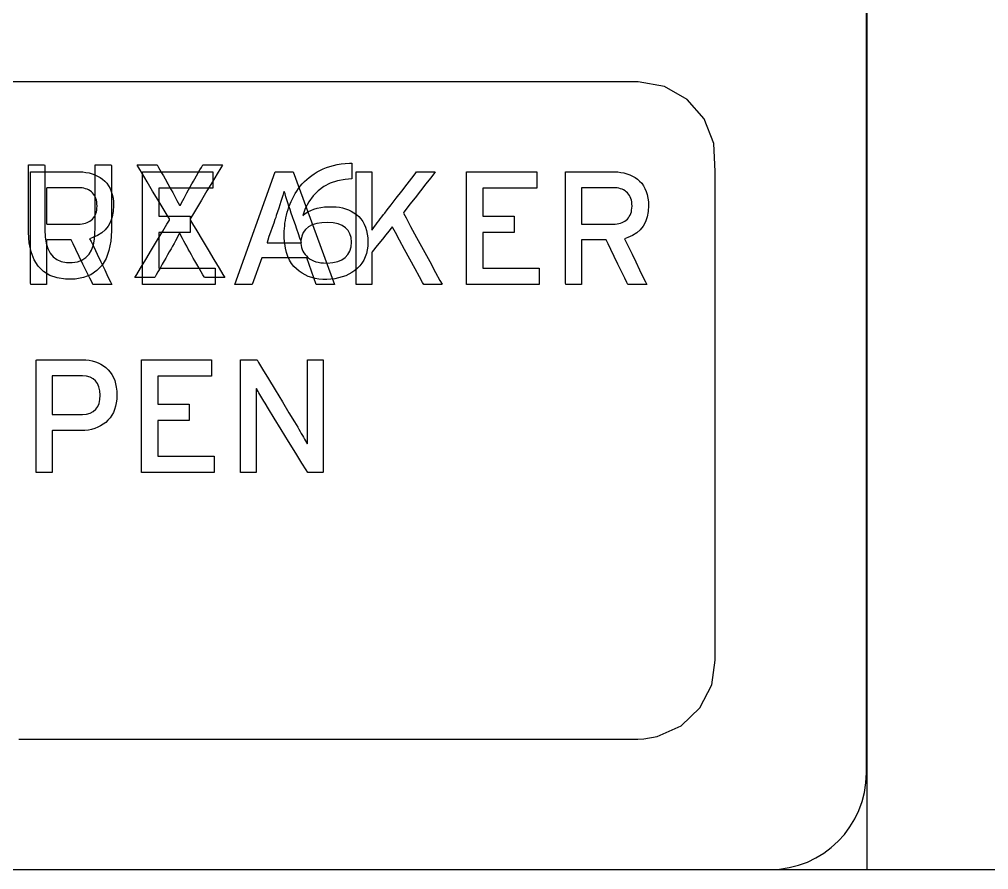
# Model space of a CAD drawing. Extents: x 1 to 47.7, y 0.2 to 35.
# Drawn here: x 17.438 to 18.44, y 8.999 to 9.879 of the extents above; entities that cross this region are included whole.
import ezdxf

# ---------------------------------------------------------------- set-up
doc = ezdxf.new("R2010")
doc.units = 0
doc.header["$MEASUREMENT"] = 0
doc.layers.add('4_2__4U__FRONT_PANEL_W_24_', color=7, linetype='CONTINUOUS')
doc.layers.add('5_1___24__TARGET_LEDS___12', color=7, linetype='CONTINUOUS')

msp = doc.modelspace()

# ---------------------------------------------------------------- linework, layer by layer
at = {"layer": '4_2__4U__FRONT_PANEL_W_24_'}
for points in [[(17.4155, 8.9994), (17.4528, 8.9994), (17.4892, 8.9994), (17.5248, 8.9994), (17.5597, 8.9994), (17.5938, 8.9994), (17.627, 8.9994), (17.6595, 8.9994), (17.6911, 8.9994), (17.7218, 8.9994), (17.7518, 8.9994), (17.7809, 8.9994), (17.8091, 8.9994), (17.8364, 8.9994), (17.8629, 8.9994), (17.8885, 8.9994), (17.9131, 8.9994), (17.9369, 8.9994), (17.9598, 8.9994), (17.9817, 8.9994), (18.0027, 8.9994), (18.0228, 8.9994), (18.0419, 8.9994), (18.0601, 8.9994), (18.0773, 8.9994), (18.0935, 8.9994), (18.1087, 8.9994), (18.123, 8.9994), (18.1362, 8.9994), (18.1485, 8.9994), (18.1597, 8.9994), (18.1699, 8.9994), (18.179, 8.9994), (18.1871, 8.9994), (18.1942, 8.9994), (18.2002, 8.9994), (18.2051, 8.9994), (18.2089, 8.9994), (18.2117, 8.9994), (18.2134, 8.9994), (18.2139, 8.9994), (18.2241, 8.9999), (18.234, 9.0014), (18.2436, 9.0039), (18.2528, 9.0072), (18.2615, 9.0115), (18.2698, 9.0165), (18.2775, 9.0222), (18.2846, 9.0287), (18.2911, 9.0358), (18.2968, 9.0435), (18.3018, 9.0518), (18.306, 9.0605), (18.3094, 9.0697), (18.3119, 9.0793), (18.3134, 9.0892), (18.3139, 9.0994), (18.3139, 9.1003), (18.3139, 9.1032), (18.3139, 9.1079), (18.3139, 9.1145), (18.3139, 9.1229), (18.3139, 9.1331), (18.3139, 9.145), (18.3139, 9.1586), (18.3139, 9.174), (18.3139, 9.1909), (18.3139, 9.2096), (18.3139, 9.2298), (18.3139, 9.2516), (18.3139, 9.2749), (18.3139, 9.2997), (18.3139, 9.3261), (18.3139, 9.3538), (18.3139, 9.383), (18.3139, 9.4136), (18.3139, 9.4455), (18.3139, 9.4788), (18.3139, 9.5133), (18.3139, 9.5491), (18.3139, 9.5862), (18.3139, 9.6245), (18.3139, 9.6639), (18.3139, 9.7045), (18.3139, 9.7462), (18.3139, 9.789), (18.3139, 9.8329), (18.3139, 9.8778), (18.3139, 9.9236)], [(17.4372, 9.1344), (17.6439, 9.1344), (17.741, 9.1344), (17.8306, 9.1344), (17.9101, 9.1344), (17.9771, 9.1344), (18.0289, 9.1344), (18.0632, 9.1344), (18.0773, 9.1344), (18.0837, 9.1347), (18.0975, 9.137), (18.1223, 9.1481), (18.1417, 9.1666), (18.154, 9.1906), (18.1575, 9.2159), (18.1575, 9.2253), (18.1575, 9.2424), (18.1575, 9.2957), (18.1575, 9.3676), (18.1575, 9.4501), (18.1575, 9.6138), (18.1575, 9.6788), (18.1575, 9.7216), (18.1559, 9.7505), (18.146, 9.7759), (18.1284, 9.7961), (18.1051, 9.8096), (18.0776, 9.8144), (18.0776, 9.8144), (18.0665, 9.8144), (18.0349, 9.8144), (17.9854, 9.8144), (17.9205, 9.8144), (17.8426, 9.8144), (17.7544, 9.8144), (17.5566, 9.8144), (17.3474, 9.8144)], [(17.5649, 9.6045), (17.5649, 9.7212), (17.6377, 9.7212), (17.6377, 9.7042), (17.5818, 9.7042), (17.5818, 9.6753), (17.6143, 9.6753), (17.6143, 9.6583), (17.5818, 9.6583), (17.5818, 9.6215), (17.6401, 9.6215), (17.6401, 9.6045), (17.5649, 9.6045)], [(17.7447, 9.6045), (17.735, 9.6322), (17.6883, 9.6322), (17.6786, 9.6045), (17.6604, 9.6045), (17.7024, 9.7212), (17.721, 9.7212), (17.7635, 9.6045), (17.7447, 9.6045)], [(17.9002, 9.6045), (17.9002, 9.7212), (17.973, 9.7212), (17.973, 9.7042), (17.9171, 9.7042), (17.9171, 9.6753), (17.9495, 9.6753), (17.9495, 9.6583), (17.9171, 9.6583), (17.9171, 9.6215), (17.9754, 9.6215), (17.9754, 9.6045), (17.9002, 9.6045)], [(17.5638, 9.4101), (17.5638, 9.5267), (17.6365, 9.5267), (17.6365, 9.5098), (17.5807, 9.5098), (17.5807, 9.4808), (17.6131, 9.4808), (17.6131, 9.4639), (17.5807, 9.4639), (17.5807, 9.427), (17.639, 9.427), (17.639, 9.4101), (17.5638, 9.4101)]]:
    msp.add_lwpolyline(points, dxfattribs=at)
for points in [[(17.5351, 9.6863), (17.5347, 9.6801), (17.5336, 9.6745), (17.5319, 9.6695), (17.5295, 9.6651), (17.5265, 9.6612), (17.5229, 9.658), (17.5186, 9.6553), (17.5137, 9.6532), (17.5103, 9.652), (17.5118, 9.649), (17.5145, 9.6435), (17.518, 9.6361), (17.5219, 9.628), (17.5259, 9.6199), (17.5293, 9.6127), (17.5319, 9.6073), (17.5332, 9.6047), (17.5329, 9.6045), (17.5313, 9.6045), (17.5287, 9.6045), (17.5255, 9.6045), (17.5221, 9.6045), (17.5189, 9.6045), (17.5162, 9.6045), (17.5143, 9.6045), (17.5137, 9.6046), (17.5128, 9.6066), (17.5104, 9.6113), (17.5072, 9.618), (17.5034, 9.6258), (17.4996, 9.6337), (17.4961, 9.641), (17.4933, 9.6468), (17.4916, 9.6502), (17.4912, 9.6507), (17.4894, 9.6507), (17.4864, 9.6507), (17.4824, 9.6507), (17.478, 9.6507), (17.4737, 9.6507), (17.4699, 9.6507), (17.4671, 9.6507), (17.4659, 9.6507), (17.4658, 9.6495), (17.4658, 9.6454), (17.4658, 9.6392), (17.4658, 9.6316), (17.4658, 9.6236), (17.4658, 9.6161), (17.4658, 9.6098), (17.4658, 9.6057), (17.4658, 9.6045), (17.465, 9.6045), (17.4632, 9.6045), (17.4607, 9.6045), (17.4579, 9.6045), (17.4551, 9.6045), (17.4525, 9.6045), (17.4505, 9.6045), (17.4494, 9.6045), (17.4493, 9.6059), (17.4493, 9.6144), (17.4493, 9.629), (17.4493, 9.6474), (17.4493, 9.6674), (17.4493, 9.687), (17.4493, 9.704), (17.4493, 9.716), (17.4493, 9.7211), (17.4508, 9.7212), (17.4555, 9.7212), (17.4623, 9.7212), (17.4705, 9.7212), (17.4791, 9.7212), (17.4871, 9.7212), (17.4936, 9.7212), (17.4978, 9.7212), (17.4998, 9.7211), (17.5032, 9.721), (17.5065, 9.7206), (17.5097, 9.72), (17.5128, 9.7191), (17.5157, 9.7181), (17.5184, 9.7168), (17.5211, 9.7153), (17.5236, 9.7135), (17.526, 9.7115), (17.5281, 9.7093), (17.5299, 9.7068), (17.5315, 9.704), (17.5327, 9.701), (17.5337, 9.6977), (17.5345, 9.6941), (17.5349, 9.6903)], [(17.8559, 9.6045), (17.8547, 9.6067), (17.8515, 9.6125), (17.847, 9.6209), (17.8416, 9.6308), (17.8361, 9.641), (17.8309, 9.6505), (17.8267, 9.6583), (17.824, 9.6632), (17.8233, 9.6642), (17.8222, 9.6628), (17.8198, 9.6599), (17.8167, 9.656), (17.8132, 9.6516), (17.8096, 9.6472), (17.8064, 9.6432), (17.8039, 9.6401), (17.8026, 9.6384), (17.8024, 9.6378), (17.8024, 9.6353), (17.8024, 9.6311), (17.8024, 9.6259), (17.8024, 9.6201), (17.8024, 9.6145), (17.8024, 9.6096), (17.8024, 9.6061), (17.8024, 9.6046), (17.802, 9.6045), (17.8005, 9.6045), (17.7983, 9.6045), (17.7956, 9.6045), (17.7928, 9.6045), (17.7901, 9.6045), (17.7879, 9.6045), (17.7865, 9.6045), (17.786, 9.6046), (17.786, 9.61), (17.786, 9.6222), (17.786, 9.6391), (17.786, 9.6586), (17.786, 9.6784), (17.786, 9.6967), (17.786, 9.7111), (17.786, 9.7197), (17.7861, 9.7212), (17.7872, 9.7212), (17.7891, 9.7212), (17.7916, 9.7212), (17.7944, 9.7212), (17.7972, 9.7212), (17.7996, 9.7212), (17.8015, 9.7212), (17.8024, 9.7212), (17.8024, 9.7204), (17.8024, 9.7171), (17.8024, 9.7119), (17.8024, 9.7056), (17.8024, 9.6987), (17.8024, 9.6921), (17.8024, 9.6865), (17.8024, 9.6826), (17.8024, 9.6812), (17.8024, 9.6787), (17.8024, 9.6763), (17.8024, 9.6738), (17.8024, 9.6714), (17.8023, 9.6691), (17.8023, 9.6667), (17.8022, 9.6644), (17.8021, 9.6621), (17.8024, 9.661), (17.8037, 9.6627), (17.805, 9.6645), (17.8064, 9.6664), (17.8079, 9.6684), (17.8094, 9.6704), (17.811, 9.6725), (17.8127, 9.6747), (17.8144, 9.677), (17.8156, 9.6785), (17.8181, 9.6817), (17.8222, 9.687), (17.8274, 9.6938), (17.8331, 9.7012), (17.8387, 9.7084), (17.8435, 9.7146), (17.847, 9.7191), (17.8486, 9.7211), (17.8491, 9.7212), (17.8509, 9.7212), (17.8535, 9.7212), (17.8566, 9.7212), (17.8599, 9.7212), (17.863, 9.7212), (17.8656, 9.7212), (17.8673, 9.7212), (17.8678, 9.7211), (17.8663, 9.7192), (17.8628, 9.7147), (17.858, 9.7086), (17.8525, 9.7016), (17.8469, 9.6943), (17.8417, 9.6877), (17.8376, 9.6825), (17.8352, 9.6794), (17.835, 9.6783), (17.8376, 9.6735), (17.8424, 9.6647), (17.8486, 9.6534), (17.8554, 9.6408), (17.8622, 9.6283), (17.8682, 9.6172), (17.8727, 9.6089), (17.875, 9.6048), (17.8747, 9.6045), (17.8732, 9.6045), (17.8707, 9.6045), (17.8676, 9.6045), (17.8643, 9.6045), (17.8611, 9.6045), (17.8584, 9.6045), (17.8566, 9.6045)], [(18.0885, 9.6863), (18.088, 9.6801), (18.087, 9.6745), (18.0853, 9.6695), (18.0829, 9.6651), (18.0799, 9.6612), (18.0763, 9.658), (18.072, 9.6553), (18.0671, 9.6532), (18.0637, 9.652), (18.0651, 9.649), (18.0678, 9.6435), (18.0714, 9.6361), (18.0753, 9.628), (18.0792, 9.6199), (18.0827, 9.6127), (18.0853, 9.6073), (18.0866, 9.6047), (18.0863, 9.6045), (18.0846, 9.6045), (18.0821, 9.6045), (18.0789, 9.6045), (18.0755, 9.6045), (18.0723, 9.6045), (18.0696, 9.6045), (18.0677, 9.6045), (18.0671, 9.6046), (18.0661, 9.6066), (18.0638, 9.6113), (18.0606, 9.618), (18.0568, 9.6258), (18.053, 9.6337), (18.0494, 9.641), (18.0467, 9.6468), (18.045, 9.6502), (18.0446, 9.6507), (18.0428, 9.6507), (18.0397, 9.6507), (18.0358, 9.6507), (18.0314, 9.6507), (18.0271, 9.6507), (18.0233, 9.6507), (18.0205, 9.6507), (18.0193, 9.6507), (18.0192, 9.6495), (18.0192, 9.6454), (18.0192, 9.6392), (18.0192, 9.6316), (18.0192, 9.6236), (18.0192, 9.6161), (18.0192, 9.6098), (18.0192, 9.6057), (18.0192, 9.6045), (18.0184, 9.6045), (18.0166, 9.6045), (18.0141, 9.6045), (18.0113, 9.6045), (18.0085, 9.6045), (18.0059, 9.6045), (18.0039, 9.6045), (18.0028, 9.6045), (18.0026, 9.6059), (18.0026, 9.6144), (18.0026, 9.629), (18.0026, 9.6474), (18.0026, 9.6674), (18.0026, 9.687), (18.0026, 9.704), (18.0026, 9.716), (18.0026, 9.7211), (18.0042, 9.7212), (18.0088, 9.7212), (18.0157, 9.7212), (18.0239, 9.7212), (18.0325, 9.7212), (18.0405, 9.7212), (18.047, 9.7212), (18.0512, 9.7212), (18.0531, 9.7211), (18.0566, 9.721), (18.0599, 9.7206), (18.0631, 9.72), (18.0661, 9.7191), (18.069, 9.7181), (18.0718, 9.7168), (18.0745, 9.7153), (18.077, 9.7135), (18.0793, 9.7115), (18.0814, 9.7093), (18.0833, 9.7068), (18.0848, 9.704), (18.0861, 9.701), (18.0871, 9.6977), (18.0879, 9.6941), (18.0883, 9.6903)], [(17.518, 9.6858), (17.5179, 9.688), (17.5177, 9.69), (17.5173, 9.6919), (17.5168, 9.6936), (17.5161, 9.6953), (17.5153, 9.6968), (17.5144, 9.6981), (17.5133, 9.6993), (17.5121, 9.7005), (17.5108, 9.7015), (17.5093, 9.7024), (17.5078, 9.7031), (17.5061, 9.7037), (17.5044, 9.7042), (17.5025, 9.7045), (17.5006, 9.7047), (17.4988, 9.7047), (17.4971, 9.7047), (17.4935, 9.7047), (17.4885, 9.7047), (17.4827, 9.7047), (17.477, 9.7047), (17.4718, 9.7047), (17.4679, 9.7047), (17.4659, 9.7047), (17.4658, 9.704), (17.4658, 9.7007), (17.4658, 9.6955), (17.4658, 9.6893), (17.4658, 9.6826), (17.4658, 9.6763), (17.4658, 9.6711), (17.4658, 9.6679), (17.4659, 9.6671), (17.4679, 9.6671), (17.4718, 9.6671), (17.477, 9.6671), (17.4827, 9.6671), (17.4885, 9.6671), (17.4935, 9.6671), (17.4971, 9.6671), (17.4988, 9.6671), (17.5005, 9.6672), (17.5025, 9.6673), (17.5043, 9.6676), (17.506, 9.6681), (17.5077, 9.6687), (17.5092, 9.6694), (17.5106, 9.6702), (17.5119, 9.6712), (17.5132, 9.6722), (17.5143, 9.6735), (17.5152, 9.6748), (17.5161, 9.6763), (17.5167, 9.6779), (17.5173, 9.6797), (17.5177, 9.6816), (17.5179, 9.6836)], [(17.7202, 9.6747), (17.7189, 9.6785), (17.7177, 9.6822), (17.7165, 9.6857), (17.7154, 9.6891), (17.7144, 9.6923), (17.7134, 9.6954), (17.7125, 9.6983), (17.7116, 9.701), (17.7108, 9.6994), (17.71, 9.6966), (17.7091, 9.6936), (17.7081, 9.6904), (17.7071, 9.6871), (17.7059, 9.6836), (17.7047, 9.6799), (17.7034, 9.6761), (17.7028, 9.6741), (17.702, 9.6719), (17.7007, 9.6682), (17.6991, 9.6636), (17.6974, 9.6587), (17.6958, 9.6542), (17.6946, 9.6505), (17.6938, 9.6482), (17.6939, 9.6478), (17.6964, 9.6478), (17.7011, 9.6478), (17.7071, 9.6478), (17.7136, 9.6478), (17.7199, 9.6478), (17.7252, 9.6478), (17.7286, 9.6478), (17.7296, 9.6479), (17.7291, 9.6494), (17.7279, 9.6526), (17.7264, 9.6569), (17.7248, 9.6617), (17.7231, 9.6665), (17.7216, 9.6707), (17.7206, 9.6736)], [(18.0714, 9.6858), (18.0713, 9.688), (18.0711, 9.69), (18.0707, 9.6919), (18.0702, 9.6936), (18.0695, 9.6953), (18.0687, 9.6968), (18.0678, 9.6981), (18.0667, 9.6993), (18.0655, 9.7005), (18.0642, 9.7015), (18.0627, 9.7024), (18.0612, 9.7031), (18.0595, 9.7037), (18.0578, 9.7042), (18.0559, 9.7045), (18.0539, 9.7047), (18.0522, 9.7047), (18.0505, 9.7047), (18.0469, 9.7047), (18.0418, 9.7047), (18.0361, 9.7047), (18.0303, 9.7047), (18.0252, 9.7047), (18.0213, 9.7047), (18.0193, 9.7047), (18.0192, 9.704), (18.0192, 9.7007), (18.0192, 9.6955), (18.0192, 9.6893), (18.0192, 9.6826), (18.0192, 9.6763), (18.0192, 9.6711), (18.0192, 9.6679), (18.0193, 9.6671), (18.0213, 9.6671), (18.0252, 9.6671), (18.0303, 9.6671), (18.0361, 9.6671), (18.0418, 9.6671), (18.0469, 9.6671), (18.0505, 9.6671), (18.0522, 9.6671), (18.0539, 9.6672), (18.0559, 9.6673), (18.0577, 9.6676), (18.0594, 9.6681), (18.0611, 9.6687), (18.0626, 9.6694), (18.064, 9.6702), (18.0653, 9.6712), (18.0666, 9.6722), (18.0677, 9.6735), (18.0686, 9.6748), (18.0694, 9.6763), (18.0701, 9.6779), (18.0707, 9.6797), (18.071, 9.6816), (18.0713, 9.6836)], [(17.5385, 9.4902), (17.5383, 9.4861), (17.5379, 9.4823), (17.5372, 9.4787), (17.5361, 9.4753), (17.5349, 9.4722), (17.5333, 9.4693), (17.5315, 9.4666), (17.5293, 9.4642), (17.527, 9.462), (17.5244, 9.46), (17.5217, 9.4583), (17.5188, 9.4569), (17.5157, 9.4557), (17.5124, 9.4548), (17.509, 9.4541), (17.5053, 9.4537), (17.5015, 9.4536), (17.5002, 9.4536), (17.4974, 9.4536), (17.4933, 9.4536), (17.4883, 9.4536), (17.4832, 9.4536), (17.4784, 9.4536), (17.4745, 9.4536), (17.472, 9.4536), (17.4715, 9.4534), (17.4715, 9.4507), (17.4715, 9.4456), (17.4715, 9.4389), (17.4715, 9.4314), (17.4715, 9.4239), (17.4715, 9.4174), (17.4715, 9.4125), (17.4715, 9.4102), (17.4711, 9.4101), (17.4697, 9.4101), (17.4674, 9.4101), (17.4647, 9.4101), (17.4618, 9.4101), (17.4591, 9.4101), (17.4568, 9.4101), (17.4553, 9.4101), (17.455, 9.4103), (17.455, 9.4166), (17.455, 9.4296), (17.455, 9.4473), (17.455, 9.4673), (17.455, 9.4874), (17.455, 9.5054), (17.455, 9.5191), (17.455, 9.5262), (17.4558, 9.5267), (17.4596, 9.5267), (17.4659, 9.5267), (17.4736, 9.5267), (17.4818, 9.5267), (17.4897, 9.5267), (17.4963, 9.5267), (17.5008, 9.5267), (17.5026, 9.5267), (17.5063, 9.5266), (17.5097, 9.5262), (17.513, 9.5255), (17.5162, 9.5246), (17.5192, 9.5235), (17.522, 9.5221), (17.5246, 9.5205), (17.5271, 9.5187), (17.5295, 9.5165), (17.5316, 9.5141), (17.5334, 9.5114), (17.5349, 9.5085), (17.5362, 9.5054), (17.5372, 9.5019), (17.5379, 9.4983), (17.5383, 9.4944)], [(17.7359, 9.4101), (17.7343, 9.4128), (17.7299, 9.4199), (17.7236, 9.4301), (17.7162, 9.4422), (17.7085, 9.4547), (17.7013, 9.4664), (17.6955, 9.4759), (17.6918, 9.4818), (17.6906, 9.4838), (17.6895, 9.4856), (17.6884, 9.4874), (17.6874, 9.4891), (17.6864, 9.4908), (17.6855, 9.4924), (17.6846, 9.494), (17.6837, 9.4955), (17.6828, 9.497), (17.6825, 9.496), (17.6825, 9.4932), (17.6825, 9.4903), (17.6825, 9.4873), (17.6825, 9.4842), (17.6825, 9.4811), (17.6826, 9.4778), (17.6826, 9.4745), (17.6826, 9.4711), (17.6826, 9.4689), (17.6826, 9.4635), (17.6826, 9.4553), (17.6826, 9.4455), (17.6826, 9.4351), (17.6826, 9.4253), (17.6826, 9.4172), (17.6826, 9.4117), (17.6826, 9.4101), (17.6819, 9.4101), (17.6801, 9.4101), (17.6778, 9.4101), (17.675, 9.4101), (17.6722, 9.4101), (17.6697, 9.4101), (17.6676, 9.4101), (17.6664, 9.4101), (17.6662, 9.4109), (17.6662, 9.4185), (17.6662, 9.4322), (17.6662, 9.45), (17.6662, 9.4698), (17.6662, 9.4895), (17.6662, 9.5069), (17.6662, 9.5198), (17.6662, 9.5263), (17.6665, 9.5267), (17.668, 9.5267), (17.6702, 9.5267), (17.673, 9.5267), (17.6759, 9.5267), (17.6787, 9.5267), (17.6812, 9.5267), (17.6828, 9.5267), (17.6835, 9.5267), (17.685, 9.5241), (17.6892, 9.5172), (17.6952, 9.5072), (17.7023, 9.4955), (17.7097, 9.4833), (17.7165, 9.4719), (17.7221, 9.4627), (17.7256, 9.4569), (17.7268, 9.4549), (17.728, 9.4527), (17.7293, 9.4506), (17.7304, 9.4486), (17.7315, 9.4467), (17.7326, 9.4448), (17.7336, 9.443), (17.7345, 9.4413), (17.7354, 9.4397), (17.7358, 9.4406), (17.7357, 9.4435), (17.7357, 9.4465), (17.7357, 9.4495), (17.7357, 9.4527), (17.7357, 9.4559), (17.7356, 9.4592), (17.7356, 9.4626), (17.7356, 9.466), (17.7356, 9.4682), (17.7356, 9.4736), (17.7356, 9.4817), (17.7356, 9.4915), (17.7356, 9.5018), (17.7356, 9.5115), (17.7356, 9.5197), (17.7356, 9.5251), (17.7356, 9.5267), (17.7364, 9.5267), (17.7381, 9.5267), (17.7405, 9.5267), (17.7432, 9.5267), (17.746, 9.5267), (17.7486, 9.5267), (17.7506, 9.5267), (17.7518, 9.5267), (17.752, 9.5259), (17.752, 9.5183), (17.752, 9.5046), (17.752, 9.4868), (17.752, 9.467), (17.752, 9.4473), (17.752, 9.43), (17.752, 9.417), (17.752, 9.4105), (17.7517, 9.4101), (17.7504, 9.4101), (17.7483, 9.4101), (17.7458, 9.4101), (17.743, 9.4101), (17.7404, 9.4101), (17.7381, 9.4101), (17.7365, 9.4101)], [(17.5213, 9.4902), (17.5209, 9.4948), (17.5199, 9.4987), (17.5185, 9.5021), (17.5164, 9.5049), (17.5138, 9.5071), (17.5107, 9.5088), (17.507, 9.5098), (17.5028, 9.5103), (17.5011, 9.5103), (17.4981, 9.5103), (17.4937, 9.5103), (17.4884, 9.5103), (17.4829, 9.5103), (17.4778, 9.5103), (17.4739, 9.5103), (17.4717, 9.5103), (17.4715, 9.5097), (17.4715, 9.5063), (17.4715, 9.5007), (17.4715, 9.4938), (17.4715, 9.4865), (17.4715, 9.4796), (17.4715, 9.474), (17.4715, 9.4706), (17.4717, 9.47), (17.4739, 9.47), (17.4778, 9.47), (17.4829, 9.47), (17.4884, 9.47), (17.4937, 9.47), (17.4981, 9.47), (17.5011, 9.47), (17.5028, 9.47), (17.5071, 9.4705), (17.5109, 9.4716), (17.5141, 9.4732), (17.5167, 9.4755), (17.5187, 9.4783), (17.5201, 9.4817), (17.521, 9.4856)]]:
    msp.add_lwpolyline(points, close=True, dxfattribs=at)
at = {"layer": '5_1___24__TARGET_LEDS___12'}
for points in [[(18.3142, 14.4745), (18.3142, 8.9994)], [(17.4372, 9.1344), (17.6439, 9.1344), (17.741, 9.1344), (17.8306, 9.1344), (17.9101, 9.1344), (17.9771, 9.1344), (18.0289, 9.1344), (18.0632, 9.1344), (18.0773, 9.1344), (18.0837, 9.1347), (18.0975, 9.137), (18.1223, 9.1481), (18.1417, 9.1666), (18.154, 9.1906), (18.1575, 9.2159), (18.1575, 9.2253), (18.1575, 9.2424), (18.1575, 9.2957), (18.1575, 9.3676), (18.1575, 9.4501), (18.1575, 9.6138), (18.1575, 9.6788), (18.1575, 9.7216), (18.1559, 9.7505), (18.146, 9.7759), (18.1284, 9.7961), (18.1051, 9.8096), (18.0776, 9.8144), (18.0776, 9.8144), (18.0665, 9.8144), (18.0349, 9.8144), (17.9854, 9.8144), (17.9205, 9.8144), (17.8426, 9.8144), (17.7544, 9.8144), (17.5566, 9.8144), (17.3474, 9.8144)], [(16.3046, 8.9994), (16.4455, 8.9994), (16.5846, 8.9994), (16.7218, 8.9994), (16.8571, 8.9994), (16.9903, 8.9994), (17.1214, 8.9994), (17.2503, 8.9994), (17.3769, 8.9994), (17.5012, 8.9994), (17.6231, 8.9994), (17.7424, 8.9994), (17.8591, 8.9994), (17.9732, 8.9994), (18.0292, 8.9994), (18.0845, 8.9994), (18.1391, 8.9994), (18.193, 8.9994), (18.2462, 8.9994), (18.2986, 8.9994), (18.3503, 8.9994), (18.4012, 8.9994), (18.4513, 8.9994)]]:
    msp.add_lwpolyline(points, dxfattribs=at)
for points in [[(17.5328, 9.6603), (17.5321, 9.6494), (17.5303, 9.6398), (17.5273, 9.6315), (17.5232, 9.6246), (17.5179, 9.619), (17.5115, 9.6147), (17.5039, 9.6118), (17.4952, 9.6102), (17.4855, 9.61), (17.4767, 9.6114), (17.469, 9.6141), (17.4625, 9.6181), (17.4571, 9.6235), (17.4529, 9.6302), (17.4498, 9.6383), (17.4478, 9.6477), (17.447, 9.6584), (17.4469, 9.6624), (17.4469, 9.6684), (17.4469, 9.6775), (17.4469, 9.6886), (17.4469, 9.7004), (17.4469, 9.7115), (17.4469, 9.7207), (17.4469, 9.7267), (17.447, 9.7283), (17.4478, 9.7283), (17.4497, 9.7283), (17.4522, 9.7283), (17.4551, 9.7283), (17.458, 9.7283), (17.4606, 9.7283), (17.4626, 9.7283), (17.4637, 9.7283), (17.4638, 9.7274), (17.4638, 9.7222), (17.4638, 9.7136), (17.4638, 9.7029), (17.4638, 9.6912), (17.4638, 9.68), (17.4638, 9.6703), (17.4638, 9.6636), (17.4638, 9.6611), (17.4642, 9.6538), (17.4652, 9.6473), (17.467, 9.6417), (17.4694, 9.6371), (17.4726, 9.6333), (17.4764, 9.6305), (17.481, 9.6285), (17.4862, 9.6274), (17.4921, 9.6273), (17.4976, 9.6282), (17.5023, 9.6299), (17.5064, 9.6325), (17.5097, 9.6359), (17.5123, 9.6403), (17.5142, 9.6455), (17.5154, 9.6516), (17.5158, 9.6585), (17.5159, 9.6617), (17.5159, 9.6677), (17.5159, 9.677), (17.5159, 9.6882), (17.5159, 9.7001), (17.5159, 9.7113), (17.5159, 9.7206), (17.5159, 9.7267), (17.5159, 9.7283), (17.5168, 9.7283), (17.5186, 9.7283), (17.5211, 9.7283), (17.524, 9.7283), (17.5269, 9.7283), (17.5295, 9.7283), (17.5316, 9.7283), (17.5326, 9.7283), (17.5328, 9.7274), (17.5328, 9.7221), (17.5328, 9.7134), (17.5328, 9.7026), (17.5328, 9.6908), (17.5328, 9.6794), (17.5328, 9.6696), (17.5328, 9.6629)], [(17.6293, 9.6117), (17.6288, 9.6125), (17.6275, 9.6147), (17.6257, 9.6179), (17.6236, 9.6216), (17.6213, 9.6255), (17.6193, 9.6291), (17.6175, 9.632), (17.6165, 9.6339), (17.6157, 9.6352), (17.614, 9.6383), (17.6123, 9.6413), (17.6107, 9.6442), (17.6092, 9.6469), (17.6078, 9.6496), (17.6064, 9.6521), (17.6051, 9.6546), (17.6039, 9.6569), (17.6028, 9.6569), (17.6016, 9.6546), (17.6004, 9.6522), (17.599, 9.6497), (17.5976, 9.647), (17.5961, 9.6443), (17.5945, 9.6414), (17.5927, 9.6383), (17.5909, 9.6352), (17.5902, 9.6339), (17.5891, 9.632), (17.5874, 9.6291), (17.5854, 9.6255), (17.5832, 9.6216), (17.581, 9.6179), (17.5792, 9.6147), (17.578, 9.6125), (17.5775, 9.6117), (17.5768, 9.6117), (17.5748, 9.6117), (17.5719, 9.6117), (17.5686, 9.6117), (17.5651, 9.6117), (17.5618, 9.6117), (17.5592, 9.6117), (17.5574, 9.6117), (17.5571, 9.6119), (17.559, 9.615), (17.563, 9.6216), (17.5683, 9.6304), (17.5743, 9.6405), (17.5804, 9.6507), (17.586, 9.6599), (17.5903, 9.6672), (17.5928, 9.6713), (17.5928, 9.6724), (17.5905, 9.6763), (17.5864, 9.6831), (17.5812, 9.6917), (17.5755, 9.7013), (17.5698, 9.7107), (17.5649, 9.719), (17.5612, 9.7252), (17.5594, 9.7282), (17.5597, 9.7283), (17.5615, 9.7283), (17.5642, 9.7283), (17.5675, 9.7283), (17.5711, 9.7283), (17.5745, 9.7283), (17.5774, 9.7283), (17.5794, 9.7283), (17.5801, 9.7283), (17.5805, 9.7277), (17.5815, 9.7258), (17.583, 9.7232), (17.5848, 9.7201), (17.5866, 9.7169), (17.5883, 9.7139), (17.5897, 9.7115), (17.5906, 9.7099), (17.5912, 9.7087), (17.593, 9.7056), (17.5947, 9.7026), (17.5963, 9.6997), (17.5978, 9.6969), (17.5992, 9.6942), (17.6006, 9.6916), (17.6019, 9.6892), (17.6031, 9.6868), (17.6042, 9.6868), (17.6054, 9.6891), (17.6067, 9.6915), (17.608, 9.6941), (17.6095, 9.6967), (17.611, 9.6995), (17.6126, 9.7025), (17.6143, 9.7055), (17.6161, 9.7087), (17.6167, 9.7099), (17.6176, 9.7115), (17.619, 9.7139), (17.6208, 9.7169), (17.6226, 9.7201), (17.6244, 9.7232), (17.6259, 9.7258), (17.6269, 9.7277), (17.6273, 9.7283), (17.6281, 9.7283), (17.6301, 9.7283), (17.6329, 9.7283), (17.6363, 9.7283), (17.6398, 9.7283), (17.643, 9.7283), (17.6457, 9.7283), (17.6474, 9.7283), (17.6478, 9.7282), (17.646, 9.7252), (17.6423, 9.7191), (17.6373, 9.7108), (17.6316, 9.7014), (17.6259, 9.6918), (17.6207, 9.6832), (17.6166, 9.6764), (17.6143, 9.6725), (17.6143, 9.6714), (17.6168, 9.6673), (17.6211, 9.6601), (17.6267, 9.6508), (17.6328, 9.6406), (17.6389, 9.6305), (17.6442, 9.6216), (17.6481, 9.6151), (17.65, 9.6119), (17.6497, 9.6117), (17.648, 9.6117), (17.6452, 9.6117), (17.6419, 9.6117), (17.6384, 9.6117), (17.635, 9.6117), (17.6321, 9.6117), (17.63, 9.6117)], [(17.7982, 9.6487), (17.798, 9.6444), (17.7974, 9.6404), (17.7966, 9.6367), (17.7954, 9.6331), (17.7939, 9.6299), (17.792, 9.6268), (17.7899, 9.624), (17.7874, 9.6215), (17.7847, 9.6191), (17.7817, 9.6171), (17.7785, 9.6152), (17.7752, 9.6137), (17.7716, 9.6124), (17.7679, 9.6114), (17.764, 9.6106), (17.7599, 9.6101), (17.7557, 9.6099), (17.7515, 9.6099), (17.7475, 9.6102), (17.7437, 9.6108), (17.74, 9.6118), (17.7365, 9.613), (17.7332, 9.6145), (17.73, 9.6163), (17.727, 9.6183), (17.7242, 9.6207), (17.7215, 9.6234), (17.7191, 9.6264), (17.7171, 9.6298), (17.7154, 9.6336), (17.714, 9.6377), (17.7129, 9.6422), (17.7121, 9.647), (17.7117, 9.6522), (17.7116, 9.657), (17.7116, 9.6597), (17.7118, 9.6624), (17.7121, 9.6652), (17.7124, 9.668), (17.7129, 9.6708), (17.7134, 9.6736), (17.714, 9.6765), (17.7147, 9.6794), (17.7156, 9.6823), (17.7165, 9.6851), (17.7176, 9.6879), (17.7187, 9.6906), (17.72, 9.6934), (17.7214, 9.696), (17.7229, 9.6987), (17.7245, 9.7013), (17.7263, 9.7039), (17.7282, 9.7063), (17.7303, 9.7087), (17.7325, 9.711), (17.7349, 9.7132), (17.7374, 9.7153), (17.74, 9.7173), (17.7427, 9.7192), (17.7456, 9.721), (17.7486, 9.7226), (17.7518, 9.7242), (17.7552, 9.7255), (17.7588, 9.7267), (17.7625, 9.7277), (17.7664, 9.7286), (17.7705, 9.7293), (17.7747, 9.7298), (17.7792, 9.7301), (17.7816, 9.7301), (17.7816, 9.729), (17.7816, 9.727), (17.7816, 9.7245), (17.7816, 9.7217), (17.7816, 9.7189), (17.7816, 9.7165), (17.7816, 9.7147), (17.7816, 9.7138), (17.7748, 9.7132), (17.7667, 9.7117), (17.7593, 9.7093), (17.7526, 9.7059), (17.7467, 9.7016), (17.7415, 9.6964), (17.737, 9.6902), (17.7333, 9.6831), (17.7307, 9.6759), (17.7333, 9.6779), (17.7361, 9.6797), (17.7391, 9.6812), (17.7423, 9.6825), (17.7458, 9.6835), (17.7495, 9.6843), (17.7534, 9.6848), (17.7576, 9.6851), (17.7617, 9.6851), (17.7652, 9.6849), (17.7687, 9.6845), (17.772, 9.6838), (17.7751, 9.6829), (17.7781, 9.6817), (17.781, 9.6804), (17.7837, 9.6788), (17.7863, 9.6769), (17.7888, 9.6748), (17.7909, 9.6725), (17.7928, 9.6698), (17.7944, 9.6669), (17.7957, 9.6638), (17.7968, 9.6604), (17.7975, 9.6568), (17.798, 9.6529)], [(17.7812, 9.6484), (17.7807, 9.6531), (17.7795, 9.6571), (17.7776, 9.6606), (17.7749, 9.6634), (17.7715, 9.6657), (17.7673, 9.6673), (17.7624, 9.6683), (17.7567, 9.6687), (17.7506, 9.6685), (17.7452, 9.6677), (17.7406, 9.6663), (17.7367, 9.6643), (17.7336, 9.6616), (17.7313, 9.6584), (17.7297, 9.6546), (17.7289, 9.6501), (17.7288, 9.6469), (17.7291, 9.6448), (17.7295, 9.6428), (17.7301, 9.6409), (17.7309, 9.6391), (17.7319, 9.6374), (17.7331, 9.6357), (17.7345, 9.6342), (17.7361, 9.6327), (17.7379, 9.6313), (17.7398, 9.6301), (17.742, 9.6291), (17.7443, 9.6282), (17.7467, 9.6276), (17.7494, 9.6271), (17.7522, 9.6269), (17.7559, 9.6268), (17.7618, 9.6273), (17.7669, 9.6284), (17.7712, 9.6302), (17.7748, 9.6326), (17.7775, 9.6356), (17.7795, 9.6392), (17.7807, 9.6435)]]:
    msp.add_lwpolyline(points, close=True, dxfattribs=at)

doc.saveas('drawing.dxf')
